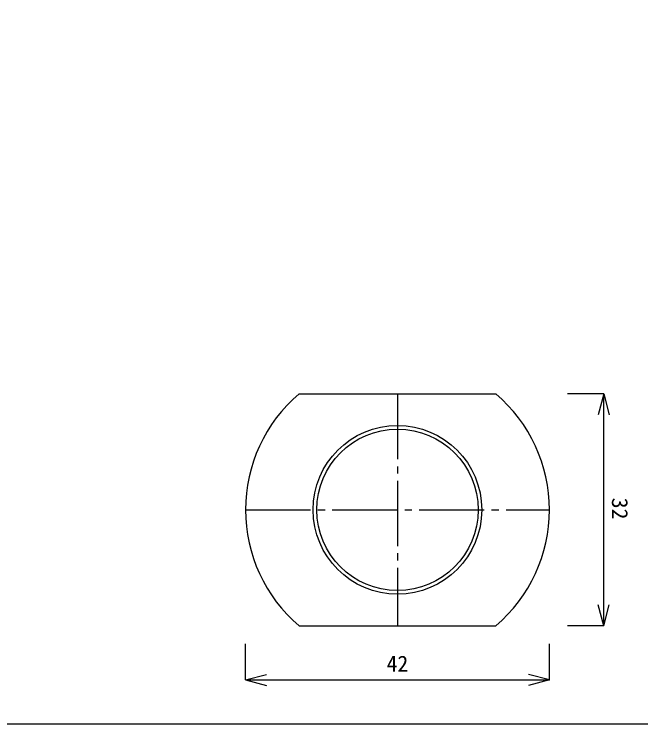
# Model space of a CAD drawing. Units: millimetres, scale not verified. Extents: x -140 to 140, y -97 to 99.
# Drawn here: x -33.1 to 53.5, y -96.9 to 1.1 of the extents above; entities that cross this region are included whole.
import ezdxf
from ezdxf.enums import TextEntityAlignment as Align

# ---------------------------------------------------------------- set-up
doc = ezdxf.new("R2010")
doc.units = ezdxf.units.MM
doc.linetypes.add('CHAIN2', pattern=[12, 9, -1, 1, -1])
for name, color, linetype in [('0-0_図面枠', 7, 'Continuous'), ('0-1_ノズル', 3, 'Continuous'), ('0-6', 4, 'Continuous')]:
    doc.layers.add(name, color=color, linetype=linetype)
doc.styles.add('ＭＳ ゴシック', font='')
doc.styles.get('ＭＳ ゴシック').set_extended_font_data('MS Gothic')

msp = doc.modelspace()

# ---------------------------------------------------------------- linework, layer by layer
at = {"layer": '0-0_図面枠', "color": 5}
msp.add_lwpolyline([(-139.949, 99.1), (-139.949, -96.9), (140.051, -96.9), (140.051, 99.1)], dxfattribs=at)
at = {"layer": '0-1_ノズル'}
for p, q in [((6.23, -51.349), (33.433, -51.349)), ((6.23, -83.349), (33.433, -83.349))]:
    msp.add_line(p, q, dxfattribs=at)
at = {"layer": '0-1_ノズル', "color": 7, "linetype": 'CHAIN2'}
for p, q in [((19.832, -51.349), (19.832, -83.349)), ((-1.168, -67.349), (40.832, -67.349))]:
    msp.add_line(p, q, dxfattribs=at)
at = {"layer": '0-1_ノズル'}
for radius in [11.65, 11.15]:
    msp.add_circle((19.832, -67.349), radius, dxfattribs=at)
for start, end in [(130.36759, 229.63241), (310.36759, 49.63241)]:
    msp.add_arc((19.832, -67.349), 21, start, end, dxfattribs=at)
at = {"layer": '0-6'}
for p, q in [((48.332, -51.349), (43.332, -51.349)), ((48.332, -51.349), (47.555, -54.247)), ((48.332, -83.349), (48.332, -51.349)), ((48.332, -51.349), (49.108, -54.247)), ((48.332, -83.349), (47.555, -80.451)), ((48.332, -83.349), (49.108, -80.451)), ((48.332, -83.349), (43.332, -83.349)), ((-1.168, -90.849), (-1.168, -85.849)), ((40.832, -90.849), (40.832, -85.849)), ((-1.168, -90.849), (1.729, -90.072)), ((40.832, -90.849), (37.934, -90.072)), ((-1.168, -90.849), (40.832, -90.849)), ((-1.168, -90.849), (1.729, -91.625)), ((40.832, -90.849), (37.934, -91.625))]:
    msp.add_line(p, q, dxfattribs=at)

# ---------------------------------------------------------------- texts
at = {"layer": '0-6', "color": 7, "style": 'ＭＳ ゴシック'}
msp.add_text('32', height=2.199, rotation=270, dxfattribs=at).set_placement((48.812, -65.68), align=Align.BOTTOM_LEFT)
msp.add_text('42', height=2.199, dxfattribs=at).set_placement((18.332, -90.349), align=Align.BOTTOM_LEFT)

doc.saveas('drawing.dxf')
